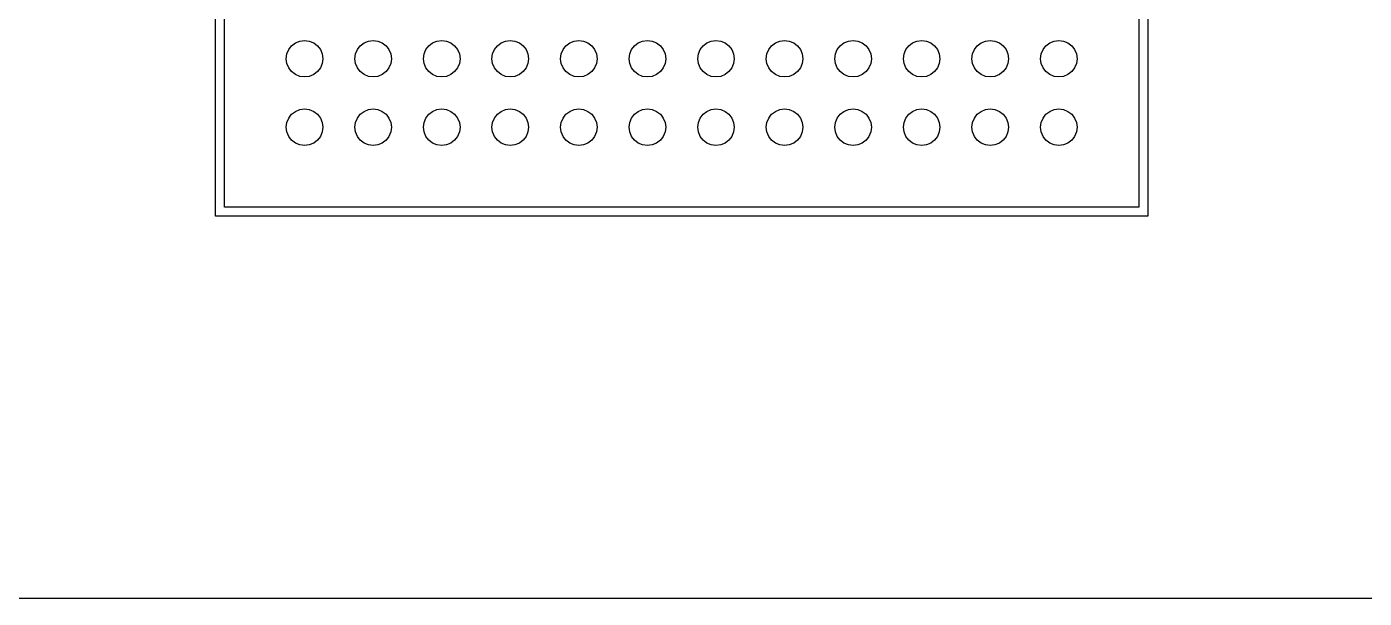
# Model space of a CAD drawing. Header units: millimetres. Extents: x 2562 to 7288, y 778 to 5635.
# Drawn here: x 5127.48 to 5156.74, y 1990.91 to 2003.42 of the extents above; entities that cross this region are included whole.
import ezdxf

# ---------------------------------------------------------------- set-up
doc = ezdxf.new("R2010")
doc.units = ezdxf.units.MM
doc.layers.add('0-gnl-gor3', color=252, linetype='Continuous')

msp = doc.modelspace()

# ---------------------------------------------------------------- linework, layer by layer
at = {"layer": '0-gnl-gor3'}
for p, q in [((5133.169, 2002.826), (5133.209, 2002.922)), ((5133.209, 2002.922), (5133.272, 2003.005)), ((5133.272, 2003.005), (5133.355, 2003.069)), ((5133.355, 2003.069), (5133.451, 2003.109)), ((5133.451, 2003.109), (5133.555, 2003.122)), ((5133.555, 2003.122), (5133.658, 2003.109)), ((5133.658, 2003.109), (5133.755, 2003.069)), ((5133.755, 2003.069), (5133.838, 2003.005)), ((5133.838, 2003.005), (5133.901, 2002.922)), ((5133.901, 2002.922), (5133.941, 2002.826)), ((5134.669, 2002.826), (5134.709, 2002.922)), ((5134.709, 2002.922), (5134.772, 2003.005)), ((5134.772, 2003.005), (5134.855, 2003.069)), ((5134.855, 2003.069), (5134.951, 2003.109)), ((5134.951, 2003.109), (5135.055, 2003.122)), ((5135.055, 2003.122), (5135.158, 2003.109)), ((5135.158, 2003.109), (5135.255, 2003.069)), ((5135.255, 2003.069), (5135.338, 2003.005)), ((5135.338, 2003.005), (5135.401, 2002.922)), ((5135.401, 2002.922), (5135.441, 2002.826)), ((5136.169, 2002.826), (5136.209, 2002.922)), ((5136.209, 2002.922), (5136.272, 2003.005)), ((5136.272, 2003.005), (5136.355, 2003.069)), ((5136.355, 2003.069), (5136.451, 2003.109)), ((5136.451, 2003.109), (5136.555, 2003.122)), ((5136.555, 2003.122), (5136.658, 2003.109)), ((5136.658, 2003.109), (5136.755, 2003.069)), ((5136.755, 2003.069), (5136.838, 2003.005)), ((5136.838, 2003.005), (5136.901, 2002.922)), ((5136.901, 2002.922), (5136.941, 2002.826)), ((5137.669, 2002.826), (5137.709, 2002.922)), ((5137.709, 2002.922), (5137.772, 2003.005)), ((5137.772, 2003.005), (5137.855, 2003.069)), ((5137.855, 2003.069), (5137.951, 2003.109)), ((5137.951, 2003.109), (5138.055, 2003.122)), ((5138.055, 2003.122), (5138.158, 2003.109)), ((5138.158, 2003.109), (5138.255, 2003.069)), ((5138.255, 2003.069), (5138.338, 2003.005)), ((5138.338, 2003.005), (5138.401, 2002.922)), ((5138.401, 2002.922), (5138.441, 2002.826)), ((5139.169, 2002.826), (5139.209, 2002.922)), ((5139.209, 2002.922), (5139.272, 2003.005)), ((5139.272, 2003.005), (5139.355, 2003.069)), ((5139.355, 2003.069), (5139.451, 2003.109)), ((5139.451, 2003.109), (5139.555, 2003.122)), ((5139.555, 2003.122), (5139.658, 2003.109)), ((5139.658, 2003.109), (5139.755, 2003.069)), ((5139.755, 2003.069), (5139.838, 2003.005)), ((5139.838, 2003.005), (5139.901, 2002.922)), ((5139.901, 2002.922), (5139.941, 2002.826)), ((5140.669, 2002.826), (5140.709, 2002.922)), ((5140.709, 2002.922), (5140.772, 2003.005)), ((5140.772, 2003.005), (5140.855, 2003.069)), ((5140.855, 2003.069), (5140.951, 2003.109)), ((5140.951, 2003.109), (5141.055, 2003.122)), ((5141.055, 2003.122), (5141.158, 2003.109)), ((5141.158, 2003.109), (5141.255, 2003.069)), ((5141.255, 2003.069), (5141.338, 2003.005)), ((5141.338, 2003.005), (5141.401, 2002.922)), ((5141.401, 2002.922), (5141.441, 2002.826)), ((5142.169, 2002.826), (5142.209, 2002.922)), ((5142.209, 2002.922), (5142.272, 2003.005)), ((5142.272, 2003.005), (5142.355, 2003.069)), ((5142.355, 2003.069), (5142.451, 2003.109)), ((5142.451, 2003.109), (5142.555, 2003.122)), ((5142.555, 2003.122), (5142.658, 2003.109)), ((5142.658, 2003.109), (5142.755, 2003.069)), ((5142.755, 2003.069), (5142.838, 2003.005)), ((5142.838, 2003.005), (5142.901, 2002.922)), ((5142.901, 2002.922), (5142.941, 2002.826)), ((5143.669, 2002.826), (5143.709, 2002.922)), ((5143.709, 2002.922), (5143.772, 2003.005)), ((5143.772, 2003.005), (5143.855, 2003.069)), ((5143.855, 2003.069), (5143.951, 2003.109)), ((5143.951, 2003.109), (5144.055, 2003.122)), ((5144.055, 2003.122), (5144.158, 2003.109)), ((5144.158, 2003.109), (5144.255, 2003.069)), ((5144.255, 2003.069), (5144.338, 2003.005)), ((5144.338, 2003.005), (5144.401, 2002.922)), ((5144.401, 2002.922), (5144.441, 2002.826)), ((5145.169, 2002.826), (5145.209, 2002.922)), ((5145.209, 2002.922), (5145.272, 2003.005)), ((5145.272, 2003.005), (5145.355, 2003.069)), ((5145.355, 2003.069), (5145.451, 2003.109)), ((5145.451, 2003.109), (5145.555, 2003.122)), ((5145.555, 2003.122), (5145.658, 2003.109)), ((5145.658, 2003.109), (5145.755, 2003.069)), ((5145.755, 2003.069), (5145.838, 2003.005)), ((5145.838, 2003.005), (5145.901, 2002.922)), ((5145.901, 2002.922), (5145.941, 2002.826)), ((5146.669, 2002.826), (5146.709, 2002.922)), ((5146.709, 2002.922), (5146.772, 2003.005)), ((5146.772, 2003.005), (5146.855, 2003.069)), ((5146.855, 2003.069), (5146.951, 2003.109)), ((5146.951, 2003.109), (5147.055, 2003.122)), ((5147.055, 2003.122), (5147.158, 2003.109)), ((5147.158, 2003.109), (5147.255, 2003.069)), ((5147.255, 2003.069), (5147.338, 2003.005)), ((5147.338, 2003.005), (5147.401, 2002.922)), ((5147.401, 2002.922), (5147.441, 2002.826)), ((5148.169, 2002.826), (5148.209, 2002.922)), ((5148.209, 2002.922), (5148.272, 2003.005)), ((5148.272, 2003.005), (5148.355, 2003.069)), ((5148.355, 2003.069), (5148.451, 2003.109)), ((5148.451, 2003.109), (5148.555, 2003.122)), ((5148.555, 2003.122), (5148.658, 2003.109)), ((5148.658, 2003.109), (5148.755, 2003.069)), ((5148.755, 2003.069), (5148.838, 2003.005)), ((5148.838, 2003.005), (5148.901, 2002.922)), ((5148.901, 2002.922), (5148.941, 2002.826)), ((5149.669, 2002.826), (5149.709, 2002.922)), ((5149.709, 2002.922), (5149.772, 2003.005)), ((5149.772, 2003.005), (5149.855, 2003.069)), ((5149.855, 2003.069), (5149.951, 2003.109)), ((5149.951, 2003.109), (5150.055, 2003.122)), ((5150.055, 2003.122), (5150.158, 2003.109)), ((5150.158, 2003.109), (5150.255, 2003.069)), ((5150.255, 2003.069), (5150.338, 2003.005)), ((5150.338, 2003.005), (5150.401, 2002.922)), ((5150.401, 2002.922), (5150.441, 2002.826)), ((5133.155, 2002.722), (5133.169, 2002.826)), ((5133.169, 2002.619), (5133.155, 2002.722)), ((5133.209, 2002.522), (5133.169, 2002.619)), ((5133.941, 2002.619), (5133.901, 2002.522)), ((5133.941, 2002.826), (5133.955, 2002.722)), ((5133.955, 2002.722), (5133.941, 2002.619)), ((5134.655, 2002.722), (5134.669, 2002.826)), ((5134.669, 2002.619), (5134.655, 2002.722)), ((5134.709, 2002.522), (5134.669, 2002.619)), ((5135.441, 2002.619), (5135.401, 2002.522)), ((5135.441, 2002.826), (5135.455, 2002.722)), ((5135.455, 2002.722), (5135.441, 2002.619)), ((5136.155, 2002.722), (5136.169, 2002.826)), ((5136.169, 2002.619), (5136.155, 2002.722)), ((5136.209, 2002.522), (5136.169, 2002.619)), ((5136.941, 2002.619), (5136.901, 2002.522)), ((5136.941, 2002.826), (5136.955, 2002.722)), ((5136.955, 2002.722), (5136.941, 2002.619)), ((5137.655, 2002.722), (5137.669, 2002.826)), ((5137.669, 2002.619), (5137.655, 2002.722)), ((5137.709, 2002.522), (5137.669, 2002.619)), ((5138.441, 2002.619), (5138.401, 2002.522)), ((5138.441, 2002.826), (5138.455, 2002.722)), ((5138.455, 2002.722), (5138.441, 2002.619)), ((5139.155, 2002.722), (5139.169, 2002.826)), ((5139.169, 2002.619), (5139.155, 2002.722)), ((5139.209, 2002.522), (5139.169, 2002.619)), ((5139.941, 2002.619), (5139.901, 2002.522)), ((5139.941, 2002.826), (5139.955, 2002.722)), ((5139.955, 2002.722), (5139.941, 2002.619)), ((5140.655, 2002.722), (5140.669, 2002.826)), ((5140.669, 2002.619), (5140.655, 2002.722)), ((5140.709, 2002.522), (5140.669, 2002.619)), ((5141.441, 2002.619), (5141.401, 2002.522)), ((5141.441, 2002.826), (5141.455, 2002.722)), ((5141.455, 2002.722), (5141.441, 2002.619)), ((5142.155, 2002.722), (5142.169, 2002.826)), ((5142.169, 2002.619), (5142.155, 2002.722)), ((5142.209, 2002.522), (5142.169, 2002.619)), ((5142.941, 2002.619), (5142.901, 2002.522)), ((5142.941, 2002.826), (5142.955, 2002.722)), ((5142.955, 2002.722), (5142.941, 2002.619)), ((5143.655, 2002.722), (5143.669, 2002.826)), ((5143.669, 2002.619), (5143.655, 2002.722)), ((5143.709, 2002.522), (5143.669, 2002.619)), ((5144.441, 2002.619), (5144.401, 2002.522)), ((5144.441, 2002.826), (5144.455, 2002.722)), ((5144.455, 2002.722), (5144.441, 2002.619)), ((5145.155, 2002.722), (5145.169, 2002.826)), ((5145.169, 2002.619), (5145.155, 2002.722)), ((5145.209, 2002.522), (5145.169, 2002.619)), ((5145.941, 2002.619), (5145.901, 2002.522)), ((5145.941, 2002.826), (5145.955, 2002.722)), ((5145.955, 2002.722), (5145.941, 2002.619)), ((5146.655, 2002.722), (5146.669, 2002.826)), ((5146.669, 2002.619), (5146.655, 2002.722)), ((5146.709, 2002.522), (5146.669, 2002.619)), ((5147.441, 2002.619), (5147.401, 2002.522)), ((5147.441, 2002.826), (5147.455, 2002.722)), ((5147.455, 2002.722), (5147.441, 2002.619)), ((5148.155, 2002.722), (5148.169, 2002.826)), ((5148.169, 2002.619), (5148.155, 2002.722)), ((5148.209, 2002.522), (5148.169, 2002.619)), ((5148.941, 2002.619), (5148.901, 2002.522)), ((5148.941, 2002.826), (5148.955, 2002.722)), ((5148.955, 2002.722), (5148.941, 2002.619)), ((5149.655, 2002.722), (5149.669, 2002.826)), ((5149.669, 2002.619), (5149.655, 2002.722)), ((5149.709, 2002.522), (5149.669, 2002.619)), ((5150.441, 2002.619), (5150.401, 2002.522)), ((5150.441, 2002.826), (5150.455, 2002.722)), ((5150.455, 2002.722), (5150.441, 2002.619)), ((5133.272, 2002.439), (5133.209, 2002.522)), ((5133.355, 2002.376), (5133.272, 2002.439)), ((5133.451, 2002.336), (5133.355, 2002.376)), ((5133.555, 2002.322), (5133.451, 2002.336)), ((5133.658, 2002.336), (5133.555, 2002.322)), ((5133.755, 2002.376), (5133.658, 2002.336)), ((5133.838, 2002.439), (5133.755, 2002.376)), ((5133.901, 2002.522), (5133.838, 2002.439)), ((5134.772, 2002.439), (5134.709, 2002.522)), ((5134.855, 2002.376), (5134.772, 2002.439)), ((5134.951, 2002.336), (5134.855, 2002.376)), ((5135.055, 2002.322), (5134.951, 2002.336)), ((5135.158, 2002.336), (5135.055, 2002.322)), ((5135.255, 2002.376), (5135.158, 2002.336)), ((5135.338, 2002.439), (5135.255, 2002.376)), ((5135.401, 2002.522), (5135.338, 2002.439)), ((5136.272, 2002.439), (5136.209, 2002.522)), ((5136.355, 2002.376), (5136.272, 2002.439)), ((5136.451, 2002.336), (5136.355, 2002.376)), ((5136.555, 2002.322), (5136.451, 2002.336)), ((5136.658, 2002.336), (5136.555, 2002.322)), ((5136.755, 2002.376), (5136.658, 2002.336)), ((5136.838, 2002.439), (5136.755, 2002.376)), ((5136.901, 2002.522), (5136.838, 2002.439)), ((5137.772, 2002.439), (5137.709, 2002.522)), ((5137.855, 2002.376), (5137.772, 2002.439)), ((5137.951, 2002.336), (5137.855, 2002.376)), ((5138.055, 2002.322), (5137.951, 2002.336)), ((5138.158, 2002.336), (5138.055, 2002.322)), ((5138.255, 2002.376), (5138.158, 2002.336)), ((5138.338, 2002.439), (5138.255, 2002.376)), ((5138.401, 2002.522), (5138.338, 2002.439)), ((5139.272, 2002.439), (5139.209, 2002.522)), ((5139.355, 2002.376), (5139.272, 2002.439)), ((5139.451, 2002.336), (5139.355, 2002.376)), ((5139.555, 2002.322), (5139.451, 2002.336)), ((5139.658, 2002.336), (5139.555, 2002.322)), ((5139.755, 2002.376), (5139.658, 2002.336)), ((5139.838, 2002.439), (5139.755, 2002.376)), ((5139.901, 2002.522), (5139.838, 2002.439)), ((5140.772, 2002.439), (5140.709, 2002.522)), ((5140.855, 2002.376), (5140.772, 2002.439)), ((5140.951, 2002.336), (5140.855, 2002.376)), ((5141.055, 2002.322), (5140.951, 2002.336)), ((5141.158, 2002.336), (5141.055, 2002.322)), ((5141.255, 2002.376), (5141.158, 2002.336)), ((5141.338, 2002.439), (5141.255, 2002.376)), ((5141.401, 2002.522), (5141.338, 2002.439)), ((5142.272, 2002.439), (5142.209, 2002.522)), ((5142.355, 2002.376), (5142.272, 2002.439)), ((5142.451, 2002.336), (5142.355, 2002.376)), ((5142.555, 2002.322), (5142.451, 2002.336)), ((5142.658, 2002.336), (5142.555, 2002.322)), ((5142.755, 2002.376), (5142.658, 2002.336)), ((5142.838, 2002.439), (5142.755, 2002.376)), ((5142.901, 2002.522), (5142.838, 2002.439)), ((5143.772, 2002.439), (5143.709, 2002.522)), ((5143.855, 2002.376), (5143.772, 2002.439)), ((5143.951, 2002.336), (5143.855, 2002.376)), ((5144.055, 2002.322), (5143.951, 2002.336)), ((5144.158, 2002.336), (5144.055, 2002.322)), ((5144.255, 2002.376), (5144.158, 2002.336)), ((5144.338, 2002.439), (5144.255, 2002.376)), ((5144.401, 2002.522), (5144.338, 2002.439)), ((5145.272, 2002.439), (5145.209, 2002.522)), ((5145.355, 2002.376), (5145.272, 2002.439)), ((5145.451, 2002.336), (5145.355, 2002.376)), ((5145.555, 2002.322), (5145.451, 2002.336)), ((5145.658, 2002.336), (5145.555, 2002.322)), ((5145.755, 2002.376), (5145.658, 2002.336)), ((5145.838, 2002.439), (5145.755, 2002.376)), ((5145.901, 2002.522), (5145.838, 2002.439)), ((5146.772, 2002.439), (5146.709, 2002.522)), ((5146.855, 2002.376), (5146.772, 2002.439)), ((5146.951, 2002.336), (5146.855, 2002.376)), ((5147.055, 2002.322), (5146.951, 2002.336)), ((5147.158, 2002.336), (5147.055, 2002.322)), ((5147.255, 2002.376), (5147.158, 2002.336)), ((5147.338, 2002.439), (5147.255, 2002.376)), ((5147.401, 2002.522), (5147.338, 2002.439)), ((5148.272, 2002.439), (5148.209, 2002.522)), ((5148.355, 2002.376), (5148.272, 2002.439)), ((5148.451, 2002.336), (5148.355, 2002.376)), ((5148.555, 2002.322), (5148.451, 2002.336)), ((5148.658, 2002.336), (5148.555, 2002.322)), ((5148.755, 2002.376), (5148.658, 2002.336)), ((5148.838, 2002.439), (5148.755, 2002.376)), ((5148.901, 2002.522), (5148.838, 2002.439)), ((5149.772, 2002.439), (5149.709, 2002.522)), ((5149.855, 2002.376), (5149.772, 2002.439)), ((5149.951, 2002.336), (5149.855, 2002.376)), ((5150.055, 2002.322), (5149.951, 2002.336)), ((5150.158, 2002.336), (5150.055, 2002.322)), ((5150.255, 2002.376), (5150.158, 2002.336)), ((5150.338, 2002.439), (5150.255, 2002.376)), ((5150.401, 2002.522), (5150.338, 2002.439)), ((5133.169, 2001.326), (5133.209, 2001.422)), ((5133.209, 2001.422), (5133.272, 2001.505)), ((5133.272, 2001.505), (5133.355, 2001.569)), ((5133.355, 2001.569), (5133.451, 2001.609)), ((5133.451, 2001.609), (5133.555, 2001.622)), ((5133.555, 2001.622), (5133.658, 2001.609)), ((5133.658, 2001.609), (5133.755, 2001.569)), ((5133.755, 2001.569), (5133.838, 2001.505)), ((5133.838, 2001.505), (5133.901, 2001.422)), ((5133.901, 2001.422), (5133.941, 2001.326)), ((5134.669, 2001.326), (5134.709, 2001.422)), ((5134.709, 2001.422), (5134.772, 2001.505)), ((5134.772, 2001.505), (5134.855, 2001.569)), ((5134.855, 2001.569), (5134.951, 2001.609)), ((5134.951, 2001.609), (5135.055, 2001.622)), ((5135.055, 2001.622), (5135.158, 2001.609)), ((5135.158, 2001.609), (5135.255, 2001.569)), ((5135.255, 2001.569), (5135.338, 2001.505)), ((5135.338, 2001.505), (5135.401, 2001.422)), ((5135.401, 2001.422), (5135.441, 2001.326)), ((5136.169, 2001.326), (5136.209, 2001.422)), ((5136.209, 2001.422), (5136.272, 2001.505)), ((5136.272, 2001.505), (5136.355, 2001.569)), ((5136.355, 2001.569), (5136.451, 2001.609)), ((5136.451, 2001.609), (5136.555, 2001.622)), ((5136.555, 2001.622), (5136.658, 2001.609)), ((5136.658, 2001.609), (5136.755, 2001.569)), ((5136.755, 2001.569), (5136.838, 2001.505)), ((5136.838, 2001.505), (5136.901, 2001.422)), ((5136.901, 2001.422), (5136.941, 2001.326)), ((5137.669, 2001.326), (5137.709, 2001.422)), ((5137.709, 2001.422), (5137.772, 2001.505)), ((5137.772, 2001.505), (5137.855, 2001.569)), ((5137.855, 2001.569), (5137.951, 2001.609)), ((5137.951, 2001.609), (5138.055, 2001.622)), ((5138.055, 2001.622), (5138.158, 2001.609)), ((5138.158, 2001.609), (5138.255, 2001.569)), ((5138.255, 2001.569), (5138.338, 2001.505)), ((5138.338, 2001.505), (5138.401, 2001.422)), ((5138.401, 2001.422), (5138.441, 2001.326)), ((5139.169, 2001.326), (5139.209, 2001.422)), ((5139.209, 2001.422), (5139.272, 2001.505)), ((5139.272, 2001.505), (5139.355, 2001.569)), ((5139.355, 2001.569), (5139.451, 2001.609)), ((5139.451, 2001.609), (5139.555, 2001.622)), ((5139.555, 2001.622), (5139.658, 2001.609)), ((5139.658, 2001.609), (5139.755, 2001.569)), ((5139.755, 2001.569), (5139.838, 2001.505)), ((5139.838, 2001.505), (5139.901, 2001.422)), ((5139.901, 2001.422), (5139.941, 2001.326)), ((5140.669, 2001.326), (5140.709, 2001.422)), ((5140.709, 2001.422), (5140.772, 2001.505)), ((5140.772, 2001.505), (5140.855, 2001.569)), ((5140.855, 2001.569), (5140.951, 2001.609)), ((5140.951, 2001.609), (5141.055, 2001.622)), ((5141.055, 2001.622), (5141.158, 2001.609)), ((5141.158, 2001.609), (5141.255, 2001.569)), ((5141.255, 2001.569), (5141.338, 2001.505)), ((5141.338, 2001.505), (5141.401, 2001.422)), ((5141.401, 2001.422), (5141.441, 2001.326)), ((5142.169, 2001.326), (5142.209, 2001.422)), ((5142.209, 2001.422), (5142.272, 2001.505)), ((5142.272, 2001.505), (5142.355, 2001.569)), ((5142.355, 2001.569), (5142.451, 2001.609)), ((5142.451, 2001.609), (5142.555, 2001.622)), ((5142.555, 2001.622), (5142.658, 2001.609)), ((5142.658, 2001.609), (5142.755, 2001.569)), ((5142.755, 2001.569), (5142.838, 2001.505)), ((5142.838, 2001.505), (5142.901, 2001.422)), ((5142.901, 2001.422), (5142.941, 2001.326)), ((5143.669, 2001.326), (5143.709, 2001.422)), ((5143.709, 2001.422), (5143.772, 2001.505)), ((5143.772, 2001.505), (5143.855, 2001.569)), ((5143.855, 2001.569), (5143.951, 2001.609)), ((5143.951, 2001.609), (5144.055, 2001.622)), ((5144.055, 2001.622), (5144.158, 2001.609)), ((5144.158, 2001.609), (5144.255, 2001.569)), ((5144.255, 2001.569), (5144.338, 2001.505)), ((5144.338, 2001.505), (5144.401, 2001.422)), ((5144.401, 2001.422), (5144.441, 2001.326)), ((5145.169, 2001.326), (5145.209, 2001.422)), ((5145.209, 2001.422), (5145.272, 2001.505)), ((5145.272, 2001.505), (5145.355, 2001.569)), ((5145.355, 2001.569), (5145.451, 2001.609)), ((5145.451, 2001.609), (5145.555, 2001.622)), ((5145.555, 2001.622), (5145.658, 2001.609)), ((5145.658, 2001.609), (5145.755, 2001.569)), ((5145.755, 2001.569), (5145.838, 2001.505)), ((5145.838, 2001.505), (5145.901, 2001.422)), ((5145.901, 2001.422), (5145.941, 2001.326)), ((5146.669, 2001.326), (5146.709, 2001.422)), ((5146.709, 2001.422), (5146.772, 2001.505)), ((5146.772, 2001.505), (5146.855, 2001.569)), ((5146.855, 2001.569), (5146.951, 2001.609)), ((5146.951, 2001.609), (5147.055, 2001.622)), ((5147.055, 2001.622), (5147.158, 2001.609)), ((5147.158, 2001.609), (5147.255, 2001.569)), ((5147.255, 2001.569), (5147.338, 2001.505)), ((5147.338, 2001.505), (5147.401, 2001.422)), ((5147.401, 2001.422), (5147.441, 2001.326)), ((5148.169, 2001.326), (5148.209, 2001.422)), ((5148.209, 2001.422), (5148.272, 2001.505)), ((5148.272, 2001.505), (5148.355, 2001.569)), ((5148.355, 2001.569), (5148.451, 2001.609)), ((5148.451, 2001.609), (5148.555, 2001.622)), ((5148.555, 2001.622), (5148.658, 2001.609)), ((5148.658, 2001.609), (5148.755, 2001.569)), ((5148.755, 2001.569), (5148.838, 2001.505)), ((5148.838, 2001.505), (5148.901, 2001.422)), ((5148.901, 2001.422), (5148.941, 2001.326)), ((5149.669, 2001.326), (5149.709, 2001.422)), ((5149.709, 2001.422), (5149.772, 2001.505)), ((5149.772, 2001.505), (5149.855, 2001.569)), ((5149.855, 2001.569), (5149.951, 2001.609)), ((5149.951, 2001.609), (5150.055, 2001.622)), ((5150.055, 2001.622), (5150.158, 2001.609)), ((5150.158, 2001.609), (5150.255, 2001.569)), ((5150.255, 2001.569), (5150.338, 2001.505)), ((5150.338, 2001.505), (5150.401, 2001.422)), ((5150.401, 2001.422), (5150.441, 2001.326)), ((5133.155, 2001.222), (5133.169, 2001.326)), ((5133.169, 2001.119), (5133.155, 2001.222)), ((5133.209, 2001.022), (5133.169, 2001.119)), ((5133.941, 2001.119), (5133.901, 2001.022)), ((5133.941, 2001.326), (5133.955, 2001.222)), ((5133.955, 2001.222), (5133.941, 2001.119)), ((5134.655, 2001.222), (5134.669, 2001.326)), ((5134.669, 2001.119), (5134.655, 2001.222)), ((5134.709, 2001.022), (5134.669, 2001.119)), ((5135.441, 2001.119), (5135.401, 2001.022)), ((5135.441, 2001.326), (5135.455, 2001.222)), ((5135.455, 2001.222), (5135.441, 2001.119)), ((5136.155, 2001.222), (5136.169, 2001.326)), ((5136.169, 2001.119), (5136.155, 2001.222)), ((5136.209, 2001.022), (5136.169, 2001.119)), ((5136.941, 2001.119), (5136.901, 2001.022)), ((5136.941, 2001.326), (5136.955, 2001.222)), ((5136.955, 2001.222), (5136.941, 2001.119)), ((5137.655, 2001.222), (5137.669, 2001.326)), ((5137.669, 2001.119), (5137.655, 2001.222)), ((5137.709, 2001.022), (5137.669, 2001.119)), ((5138.441, 2001.119), (5138.401, 2001.022)), ((5138.441, 2001.326), (5138.455, 2001.222)), ((5138.455, 2001.222), (5138.441, 2001.119)), ((5139.155, 2001.222), (5139.169, 2001.326)), ((5139.169, 2001.119), (5139.155, 2001.222)), ((5139.209, 2001.022), (5139.169, 2001.119)), ((5139.941, 2001.119), (5139.901, 2001.022)), ((5139.941, 2001.326), (5139.955, 2001.222)), ((5139.955, 2001.222), (5139.941, 2001.119)), ((5140.655, 2001.222), (5140.669, 2001.326)), ((5140.669, 2001.119), (5140.655, 2001.222)), ((5140.709, 2001.022), (5140.669, 2001.119)), ((5141.441, 2001.119), (5141.401, 2001.022)), ((5141.441, 2001.326), (5141.455, 2001.222)), ((5141.455, 2001.222), (5141.441, 2001.119)), ((5142.155, 2001.222), (5142.169, 2001.326)), ((5142.169, 2001.119), (5142.155, 2001.222)), ((5142.209, 2001.022), (5142.169, 2001.119)), ((5142.941, 2001.119), (5142.901, 2001.022)), ((5142.941, 2001.326), (5142.955, 2001.222)), ((5142.955, 2001.222), (5142.941, 2001.119)), ((5143.655, 2001.222), (5143.669, 2001.326)), ((5143.669, 2001.119), (5143.655, 2001.222)), ((5143.709, 2001.022), (5143.669, 2001.119)), ((5144.441, 2001.119), (5144.401, 2001.022)), ((5144.441, 2001.326), (5144.455, 2001.222)), ((5144.455, 2001.222), (5144.441, 2001.119)), ((5145.155, 2001.222), (5145.169, 2001.326)), ((5145.169, 2001.119), (5145.155, 2001.222)), ((5145.209, 2001.022), (5145.169, 2001.119)), ((5145.941, 2001.119), (5145.901, 2001.022)), ((5145.941, 2001.326), (5145.955, 2001.222)), ((5145.955, 2001.222), (5145.941, 2001.119)), ((5146.655, 2001.222), (5146.669, 2001.326)), ((5146.669, 2001.119), (5146.655, 2001.222)), ((5146.709, 2001.022), (5146.669, 2001.119)), ((5147.441, 2001.119), (5147.401, 2001.022)), ((5147.441, 2001.326), (5147.455, 2001.222)), ((5147.455, 2001.222), (5147.441, 2001.119)), ((5148.155, 2001.222), (5148.169, 2001.326)), ((5148.169, 2001.119), (5148.155, 2001.222)), ((5148.209, 2001.022), (5148.169, 2001.119)), ((5148.941, 2001.119), (5148.901, 2001.022)), ((5148.941, 2001.326), (5148.955, 2001.222)), ((5148.955, 2001.222), (5148.941, 2001.119)), ((5149.655, 2001.222), (5149.669, 2001.326)), ((5149.669, 2001.119), (5149.655, 2001.222)), ((5149.709, 2001.022), (5149.669, 2001.119)), ((5150.441, 2001.119), (5150.401, 2001.022)), ((5150.441, 2001.326), (5150.455, 2001.222)), ((5150.455, 2001.222), (5150.441, 2001.119)), ((5133.272, 2000.939), (5133.209, 2001.022)), ((5133.355, 2000.876), (5133.272, 2000.939)), ((5133.451, 2000.836), (5133.355, 2000.876)), ((5133.555, 2000.822), (5133.451, 2000.836)), ((5133.658, 2000.836), (5133.555, 2000.822)), ((5133.755, 2000.876), (5133.658, 2000.836)), ((5133.838, 2000.939), (5133.755, 2000.876)), ((5133.901, 2001.022), (5133.838, 2000.939)), ((5134.772, 2000.939), (5134.709, 2001.022)), ((5134.855, 2000.876), (5134.772, 2000.939)), ((5134.951, 2000.836), (5134.855, 2000.876)), ((5135.055, 2000.822), (5134.951, 2000.836)), ((5135.158, 2000.836), (5135.055, 2000.822)), ((5135.255, 2000.876), (5135.158, 2000.836)), ((5135.338, 2000.939), (5135.255, 2000.876)), ((5135.401, 2001.022), (5135.338, 2000.939)), ((5136.272, 2000.939), (5136.209, 2001.022)), ((5136.355, 2000.876), (5136.272, 2000.939)), ((5136.451, 2000.836), (5136.355, 2000.876)), ((5136.555, 2000.822), (5136.451, 2000.836)), ((5136.658, 2000.836), (5136.555, 2000.822)), ((5136.755, 2000.876), (5136.658, 2000.836)), ((5136.838, 2000.939), (5136.755, 2000.876)), ((5136.901, 2001.022), (5136.838, 2000.939)), ((5137.772, 2000.939), (5137.709, 2001.022)), ((5137.855, 2000.876), (5137.772, 2000.939)), ((5137.951, 2000.836), (5137.855, 2000.876)), ((5138.055, 2000.822), (5137.951, 2000.836)), ((5138.158, 2000.836), (5138.055, 2000.822)), ((5138.255, 2000.876), (5138.158, 2000.836)), ((5138.338, 2000.939), (5138.255, 2000.876)), ((5138.401, 2001.022), (5138.338, 2000.939)), ((5139.272, 2000.939), (5139.209, 2001.022)), ((5139.355, 2000.876), (5139.272, 2000.939)), ((5139.451, 2000.836), (5139.355, 2000.876)), ((5139.555, 2000.822), (5139.451, 2000.836)), ((5139.658, 2000.836), (5139.555, 2000.822)), ((5139.755, 2000.876), (5139.658, 2000.836)), ((5139.838, 2000.939), (5139.755, 2000.876)), ((5139.901, 2001.022), (5139.838, 2000.939)), ((5140.772, 2000.939), (5140.709, 2001.022)), ((5140.855, 2000.876), (5140.772, 2000.939)), ((5140.951, 2000.836), (5140.855, 2000.876)), ((5141.055, 2000.822), (5140.951, 2000.836)), ((5141.158, 2000.836), (5141.055, 2000.822)), ((5141.255, 2000.876), (5141.158, 2000.836)), ((5141.338, 2000.939), (5141.255, 2000.876)), ((5141.401, 2001.022), (5141.338, 2000.939)), ((5142.272, 2000.939), (5142.209, 2001.022)), ((5142.355, 2000.876), (5142.272, 2000.939)), ((5142.451, 2000.836), (5142.355, 2000.876)), ((5142.555, 2000.822), (5142.451, 2000.836)), ((5142.658, 2000.836), (5142.555, 2000.822)), ((5142.755, 2000.876), (5142.658, 2000.836)), ((5142.838, 2000.939), (5142.755, 2000.876)), ((5142.901, 2001.022), (5142.838, 2000.939)), ((5143.772, 2000.939), (5143.709, 2001.022)), ((5143.855, 2000.876), (5143.772, 2000.939)), ((5143.951, 2000.836), (5143.855, 2000.876)), ((5144.055, 2000.822), (5143.951, 2000.836)), ((5144.158, 2000.836), (5144.055, 2000.822)), ((5144.255, 2000.876), (5144.158, 2000.836)), ((5144.338, 2000.939), (5144.255, 2000.876)), ((5144.401, 2001.022), (5144.338, 2000.939)), ((5145.272, 2000.939), (5145.209, 2001.022)), ((5145.355, 2000.876), (5145.272, 2000.939)), ((5145.451, 2000.836), (5145.355, 2000.876)), ((5145.555, 2000.822), (5145.451, 2000.836)), ((5145.658, 2000.836), (5145.555, 2000.822)), ((5145.755, 2000.876), (5145.658, 2000.836)), ((5145.838, 2000.939), (5145.755, 2000.876)), ((5145.901, 2001.022), (5145.838, 2000.939)), ((5146.772, 2000.939), (5146.709, 2001.022)), ((5146.855, 2000.876), (5146.772, 2000.939)), ((5146.951, 2000.836), (5146.855, 2000.876)), ((5147.055, 2000.822), (5146.951, 2000.836)), ((5147.158, 2000.836), (5147.055, 2000.822)), ((5147.255, 2000.876), (5147.158, 2000.836)), ((5147.338, 2000.939), (5147.255, 2000.876)), ((5147.401, 2001.022), (5147.338, 2000.939)), ((5148.272, 2000.939), (5148.209, 2001.022)), ((5148.355, 2000.876), (5148.272, 2000.939)), ((5148.451, 2000.836), (5148.355, 2000.876)), ((5148.555, 2000.822), (5148.451, 2000.836)), ((5148.658, 2000.836), (5148.555, 2000.822)), ((5148.755, 2000.876), (5148.658, 2000.836)), ((5148.838, 2000.939), (5148.755, 2000.876)), ((5148.901, 2001.022), (5148.838, 2000.939)), ((5149.772, 2000.939), (5149.709, 2001.022)), ((5149.855, 2000.876), (5149.772, 2000.939)), ((5149.951, 2000.836), (5149.855, 2000.876)), ((5150.055, 2000.822), (5149.951, 2000.836)), ((5150.158, 2000.836), (5150.055, 2000.822)), ((5150.255, 2000.876), (5150.158, 2000.836)), ((5150.338, 2000.939), (5150.255, 2000.876)), ((5150.401, 2001.022), (5150.338, 2000.939))]:
    msp.add_line(p, q, dxfattribs=at)
msp.add_lwpolyline([(4995.517, 2050.911), (4995.517, 1990.911), (5320.013, 1990.912), (5320.013, 2028.693, 0.389215), (5299.63, 2050.911)], format="xyb", close=True, dxfattribs=at)
at = {"layer": '0-gnl-gor3', "ltscale": 3}
for points in [[(5131.605, 2039.393), (5152.005, 2039.393), (5152.005, 1999.272), (5131.605, 1999.272)], [(5131.805, 2039.193), (5151.805, 2039.193), (5151.805, 1999.472), (5131.805, 1999.472)]]:
    msp.add_lwpolyline(points, close=True, dxfattribs=at)

doc.saveas('drawing.dxf')
